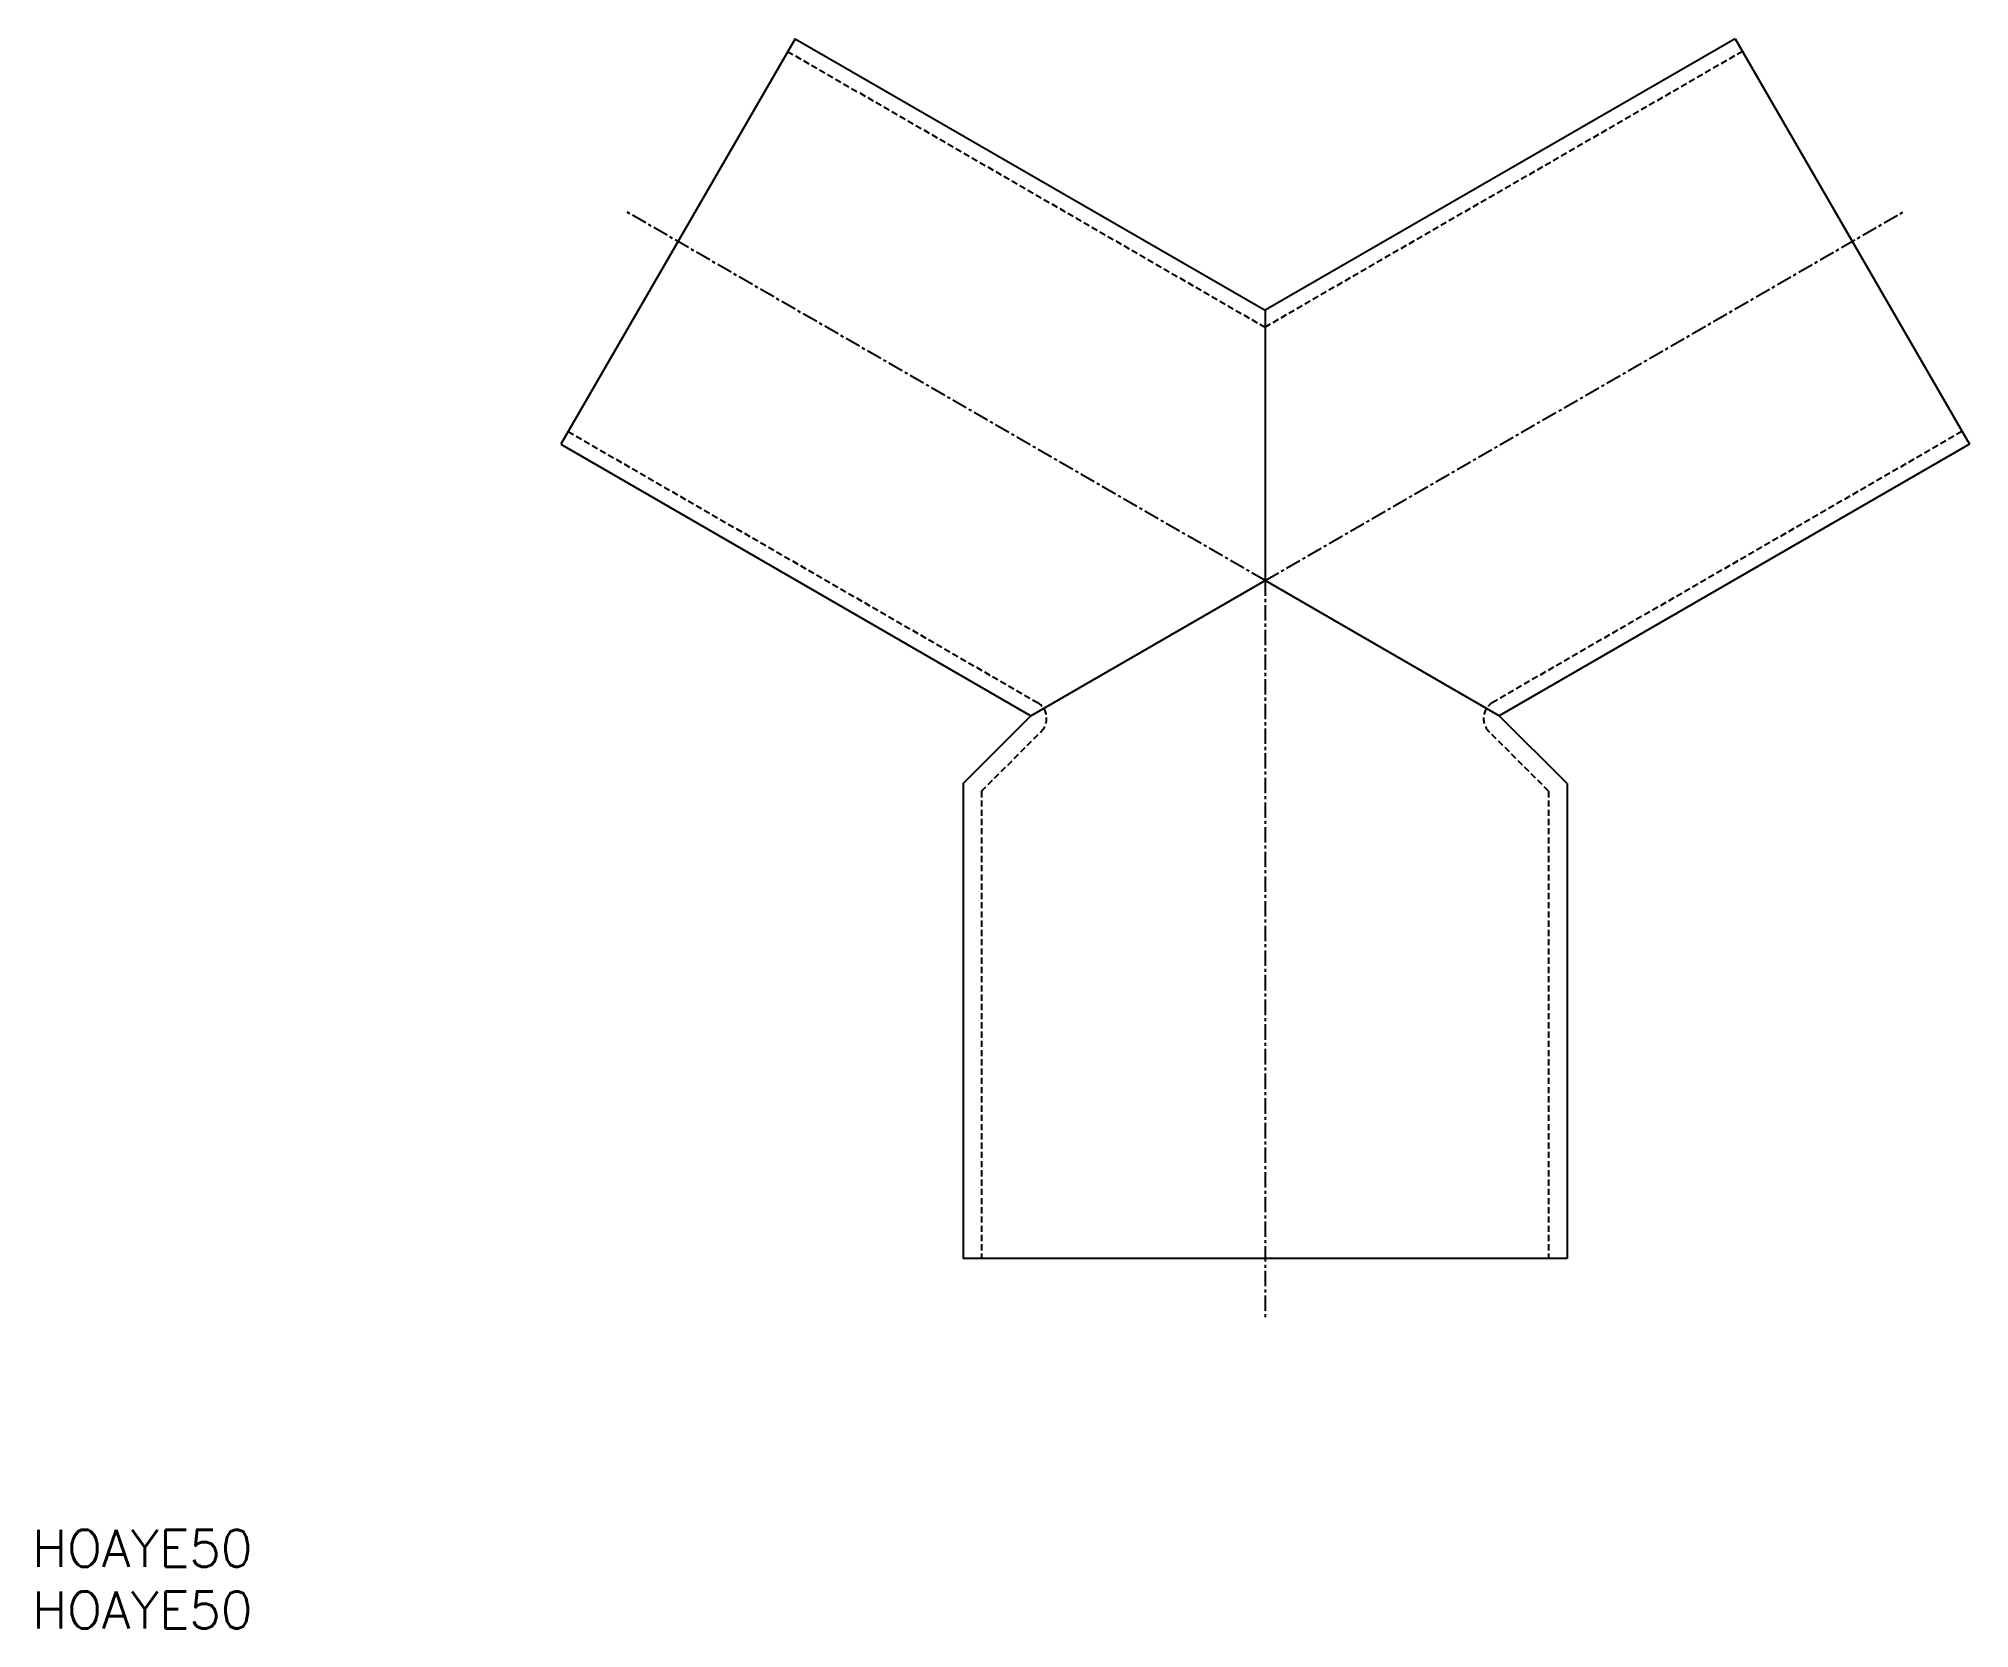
# Model space of a CAD drawing. Extents: x 1 to 157, y 0 to 129.
import ezdxf

# ---------------------------------------------------------------- set-up
doc = ezdxf.new("R2010")
doc.units = 0
doc.linetypes.add('CENTER', pattern=[2, 1.25, -0.25, 0.25, -0.25])
doc.linetypes.add('DASHED', pattern=[0.75, 0.5, -0.25])
doc.layers.get('0').update_dxf_attribs({"linetype": 'CONTINUOUS'})
doc.layers.add('CENTER', color=1, linetype='CENTER')
doc.styles.get("Standard").update_dxf_attribs({"font": 'txt.shx'})

# ---------------------------------------------------------------- blocks, each defined once
blk = doc.blocks.new('*U5')
at = {"color": 7, "linetype": 'CONTINUOUS'}
blk.add_text('HOAYE50', height=3, dxfattribs=at).set_placement((0, 0))
blk = doc.blocks.new('*U6')
at = {"color": 7, "linetype": 'CONTINUOUS'}
blk.add_text('HOAYE50', height=3, dxfattribs=at).set_placement((0, 5))

msp = doc.modelspace()

# ---------------------------------------------------------------- linework, layer by layer
at = {"color": 7, "linetype": 'CONTINUOUS'}
for p, q in [((61.87, 128.95), (42.87, 96.05)), ((61.87, 128.95), (100, 106.94)), ((138.13, 128.95), (100, 106.94)), ((138.13, 128.95), (157.13, 96.05)), ((100, 106.94), (100, 85)), ((42.87, 96.05), (81, 74.03)), ((157.13, 96.05), (119, 74.03)), ((81, 74.03), (100, 85)), ((119, 74.03), (100, 85)), ((75.5, 68.53), (81, 74.03)), ((124.5, 68.53), (119, 74.03)), ((75.5, 68.53), (75.5, 30)), ((124.5, 68.53), (124.5, 30)), ((124.5, 30), (75.5, 30))]:
    msp.add_line(p, q, dxfattribs=at)
at = {"color": 3, "linetype": 'DASHED'}
for p, q in [((61.27, 127.92), (100, 105.55)), ((138.73, 127.92), (100, 105.55)), ((43.47, 97.08), (81.53, 75.11)), ((156.53, 97.08), (118.47, 75.11)), ((77, 67.91), (81.84, 72.75)), ((123, 67.91), (118.16, 72.75)), ((77, 67.91), (77, 30)), ((123, 67.91), (123, 30))]:
    msp.add_line(p, q, dxfattribs=at)
for centre, start, end in [((80.78, 73.81), 315, 60), ((119.22, 73.81), 120, 225)]:
    msp.add_arc(centre, 1.5, start, end, dxfattribs=at)
at = {"layer": 'CENTER', "color": 1, "linetype": 'CENTER'}
for q in [(48.04, 115), (151.96, 115), (100, 25)]:
    msp.add_line((100, 85), q, dxfattribs=at)

# ---------------------------------------------------------------- block references
at = {"color": 7, "linetype": 'CONTINUOUS'}
for name in ['*U6', '*U5']:
    msp.add_blockref(name, (0, 0), dxfattribs=at)

doc.saveas('drawing.dxf')
